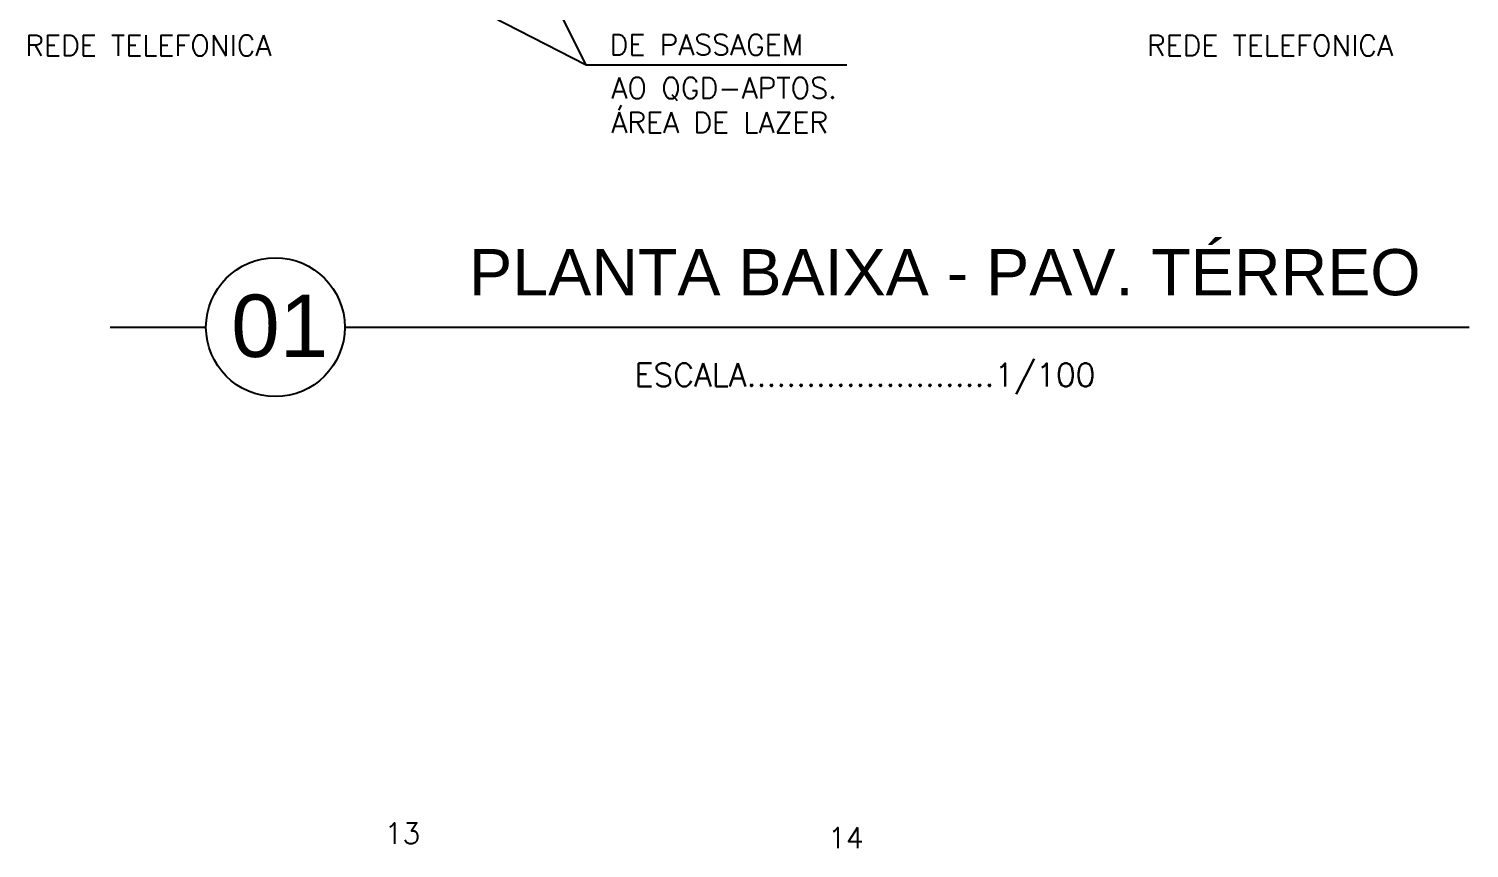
# Model space of a CAD drawing. Extents: x 1.6 to 100.8, y -3.3 to 55.9.
# Drawn here: x 54.14 to 66.6, y 35.03 to 42.13 of the extents above; entities that cross this region are included whole.
import ezdxf

# ---------------------------------------------------------------- set-up
doc = ezdxf.new("R2010")
doc.units = 0
doc.header["$MEASUREMENT"] = 0
doc.layers.get('0').update_dxf_attribs({"linetype": 'CONTINUOUS'})
doc.layers.add('Texto', color=2, linetype='CONTINUOUS')
doc.styles.add('ARIAL', font='arial.ttf')
doc.styles.add('ROMANS', font='romans.shx')
doc.styles.add('TXT_TEXTO', font='ROMANS.shx')

msp = doc.modelspace()

# ---------------------------------------------------------------- linework, layer by layer
at = {"color": 171}
for p, q in [((58.961, 41.811), (55.928, 43.369)), ((58.961, 41.811), (58.212, 43.317)), ((61.216, 41.811), (58.961, 41.811))]:
    msp.add_line(p, q, dxfattribs=at)
at = {"color": 21}
for p, q in [((54.845, 39.543), (55.673, 39.543)), ((56.873, 39.543), (66.597, 39.543))]:
    msp.add_line(p, q, dxfattribs=at)
msp.add_circle((56.273, 39.543), 0.6, dxfattribs=at)

# ---------------------------------------------------------------- texts
for s, height, style, p in [('PLANTA BAIXA - PAV. TÉRREO', 0.4, 'ARIAL', (57.949, 39.819)), ('01', 0.54, 'ARIAL', (55.891, 39.285)), ('ESCALA.........................1/100', 0.2, 'ROMANS', (59.38, 39.031))]:
    msp.add_text(s, height=height, dxfattribs=dict(at, style=style)).set_placement(p)
at = {"layer": 'Texto', "style": 'TXT_TEXTO'}
for s, p in [('REDE TELEFONICA', (54.11, 41.891)), ('DE PASSAGEM', (59.163, 41.897)), ('REDE TELEFONICA', (63.81, 41.891)), ('14', (61.053, 35.033))]:
    msp.add_text(s, height=0.18, dxfattribs=at).set_placement(p)
at = {"layer": 'Texto', "lineweight": 15, "style": 'TXT_TEXTO'}
for s, p in [('AO QGD-APTOS.', (59.178, 41.523)), ('ÁREA DE LAZER', (59.178, 41.224)), ('13', (57.218, 35.072))]:
    msp.add_text(s, height=0.18, dxfattribs=at).set_placement(p)

doc.saveas('drawing.dxf')
